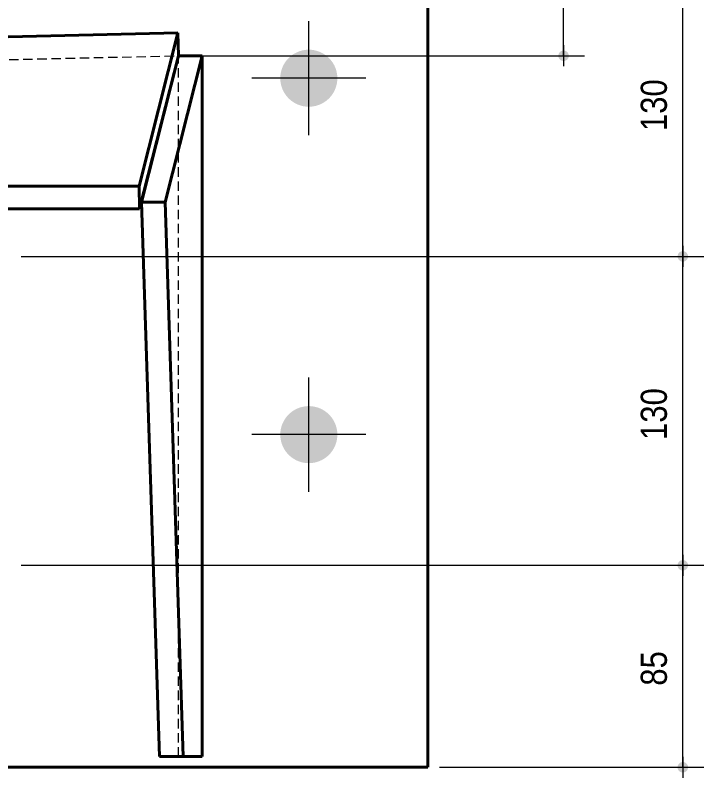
# Model space of a CAD drawing. Header units: millimetres. Extents: x 2 to 410, y 5 to 282.
# Drawn here: x 152.5 to 210.4, y 171.9 to 236.1 of the extents above; entities that cross this region are included whole.
import ezdxf

# ---------------------------------------------------------------- set-up
doc = ezdxf.new("R2010")
doc.units = ezdxf.units.MM
doc.linetypes.add('CACHE2', pattern=[1.190625, 0.79375, -0.396875])
for name, color, linetype, lineweight in [('Boulon', 7, 'Continuous', 0), ('Cache', 7, 'Continuous', 0), ('Cotation', 7, 'Continuous', 0), ('Piece', 2, 'Continuous', 0)]:
    doc.layers.add(name, color=color, linetype=linetype, lineweight=lineweight)
doc.styles.add('ARIAL', font='ARIAL.TTF')

# ---------------------------------------------------------------- blocks, each defined once
blk = doc.blocks.new('*A3')
at = {"layer": 'Boulon'}
for points in [[(174.794, 230.838), (174.796, 230.897), (174.8, 230.956), (174.805, 231.015), (174.811, 231.073), (174.819, 231.132), (174.829, 231.19), (174.839, 231.248), (174.852, 231.305), (174.865, 231.363), (174.88, 231.419), (174.897, 231.476), (174.914, 231.532), (174.934, 231.588), (174.954, 231.643), (174.976, 231.698), (174.999, 231.752), (175.024, 231.806), (175.05, 231.858), (175.077, 231.911), (175.105, 231.962), (175.135, 232.013), (175.166, 232.063), (175.198, 232.113), (175.231, 232.161), (175.266, 232.209), (175.301, 232.256), (175.338, 232.302), (175.376, 232.347), (175.415, 232.391), (175.455, 232.434), (175.496, 232.476), (175.538, 232.518), (175.582, 232.558), (175.626, 232.597), (175.671, 232.635), (175.717, 232.671), (175.764, 232.707), (175.811, 232.742), (175.86, 232.775), (175.909, 232.807), (175.959, 232.838), (176.01, 232.868), (176.062, 232.896), (176.114, 232.923), (176.167, 232.949), (176.221, 232.973), (176.275, 232.997), (176.329, 233.019), (176.385, 233.039), (176.44, 233.058), (176.497, 233.076), (176.553, 233.092), (176.61, 233.107), (176.667, 233.121), (176.725, 233.133), (176.783, 233.144), (176.841, 233.153), (176.899, 233.161), (176.958, 233.168), (177.017, 233.173), (177.075, 233.176), (177.134, 233.179), (177.193, 233.179), (177.252, 233.179), (177.311, 233.176), (177.37, 233.173), (177.428, 233.168), (177.487, 233.161), (177.545, 233.153), (177.604, 233.144), (177.661, 233.133), (177.719, 233.121), (177.776, 233.107), (177.833, 233.092), (177.89, 233.076), (177.946, 233.058), (178.002, 233.039), (178.057, 233.019), (178.112, 232.997), (178.166, 232.973), (178.219, 232.949), (178.272, 232.923), (178.325, 232.896), (178.376, 232.868), (178.427, 232.838), (178.477, 232.807), (178.527, 232.775), (178.575, 232.742), (178.623, 232.707), (178.67, 232.671), (178.716, 232.635), (178.761, 232.597), (178.805, 232.558), (178.848, 232.518), (178.89, 232.476), (178.931, 232.434), (178.972, 232.391), (179.011, 232.347), (179.048, 232.302), (179.085, 232.256), (179.121, 232.209), (179.155, 232.161), (179.189, 232.113), (179.221, 232.063), (179.252, 232.013), (179.281, 231.962), (179.31, 231.911), (179.337, 231.858), (179.363, 231.806), (179.387, 231.752), (179.411, 231.698), (179.432, 231.643), (179.453, 231.588), (179.472, 231.532), (179.49, 231.476), (179.506, 231.419), (179.521, 231.363), (179.535, 231.305), (179.547, 231.248), (179.558, 231.19), (179.567, 231.132), (179.575, 231.073), (179.582, 231.015), (179.587, 230.956), (179.59, 230.897), (179.593, 230.838), (179.593, 230.779), (179.593, 230.72), (179.59, 230.662), (179.587, 230.603), (179.582, 230.544), (179.575, 230.486), (179.567, 230.427), (179.558, 230.369), (179.547, 230.311), (179.535, 230.254), (179.521, 230.196), (179.506, 230.139), (179.49, 230.083), (179.472, 230.027), (179.453, 229.971), (179.432, 229.916), (179.411, 229.861), (179.387, 229.807), (179.363, 229.753), (179.337, 229.7), (179.31, 229.648), (179.281, 229.596), (179.252, 229.546), (179.221, 229.495), (179.189, 229.446), (179.155, 229.397), (179.121, 229.35), (179.085, 229.303), (179.048, 229.257), (179.011, 229.212), (178.972, 229.168), (178.931, 229.124), (178.89, 229.082), (178.848, 229.041), (178.805, 229.001), (178.761, 228.962), (178.716, 228.924), (178.67, 228.887), (178.623, 228.852), (178.575, 228.817), (178.527, 228.784), (178.477, 228.752), (178.427, 228.721), (178.376, 228.691), (178.325, 228.663), (178.272, 228.636), (178.219, 228.61), (178.166, 228.585), (178.112, 228.562), (178.057, 228.54), (178.002, 228.52), (177.946, 228.501), (177.89, 228.483), (177.833, 228.466), (177.776, 228.451), (177.719, 228.438), (177.661, 228.425), (177.604, 228.415), (177.545, 228.405), (177.487, 228.397), (177.428, 228.391), (177.37, 228.386), (177.311, 228.382), (177.252, 228.38), (177.193, 228.379), (177.134, 228.38), (177.075, 228.382), (177.017, 228.386), (176.958, 228.391), (176.899, 228.397), (176.841, 228.405), (176.783, 228.415), (176.725, 228.425), (176.667, 228.438), (176.61, 228.451), (176.553, 228.466), (176.497, 228.483), (176.44, 228.501), (176.385, 228.52), (176.329, 228.54), (176.275, 228.562), (176.221, 228.585), (176.167, 228.61), (176.114, 228.636), (176.062, 228.663), (176.01, 228.691), (175.959, 228.721), (175.909, 228.752), (175.86, 228.784), (175.811, 228.817), (175.764, 228.852), (175.717, 228.887), (175.671, 228.924), (175.626, 228.962), (175.582, 229.001), (175.538, 229.041), (175.496, 229.082), (175.455, 229.124), (175.415, 229.168), (175.376, 229.212), (175.338, 229.257), (175.301, 229.303), (175.266, 229.35), (175.231, 229.397), (175.198, 229.446), (175.166, 229.495), (175.135, 229.546), (175.105, 229.596), (175.077, 229.648), (175.05, 229.7), (175.024, 229.753), (174.999, 229.807), (174.976, 229.861), (174.954, 229.916), (174.934, 229.971), (174.914, 230.027), (174.897, 230.083), (174.88, 230.139), (174.865, 230.196), (174.852, 230.254), (174.839, 230.311), (174.829, 230.369), (174.819, 230.427), (174.811, 230.486), (174.805, 230.544), (174.8, 230.603), (174.796, 230.662), (174.794, 230.72), (174.793, 230.779)], [(174.794, 200.838), (174.796, 200.897), (174.8, 200.956), (174.805, 201.015), (174.811, 201.073), (174.819, 201.132), (174.829, 201.19), (174.839, 201.248), (174.852, 201.305), (174.865, 201.363), (174.88, 201.419), (174.897, 201.476), (174.914, 201.532), (174.934, 201.588), (174.954, 201.643), (174.976, 201.698), (174.999, 201.752), (175.024, 201.806), (175.05, 201.858), (175.077, 201.911), (175.105, 201.962), (175.135, 202.013), (175.166, 202.063), (175.198, 202.113), (175.231, 202.161), (175.266, 202.209), (175.301, 202.256), (175.338, 202.302), (175.376, 202.347), (175.415, 202.391), (175.455, 202.434), (175.496, 202.476), (175.538, 202.518), (175.582, 202.558), (175.626, 202.597), (175.671, 202.635), (175.717, 202.671), (175.764, 202.707), (175.811, 202.742), (175.86, 202.775), (175.909, 202.807), (175.959, 202.838), (176.01, 202.868), (176.062, 202.896), (176.114, 202.923), (176.167, 202.949), (176.221, 202.973), (176.275, 202.997), (176.329, 203.019), (176.385, 203.039), (176.44, 203.058), (176.497, 203.076), (176.553, 203.092), (176.61, 203.107), (176.667, 203.121), (176.725, 203.133), (176.783, 203.144), (176.841, 203.153), (176.899, 203.161), (176.958, 203.168), (177.017, 203.173), (177.075, 203.176), (177.134, 203.179), (177.193, 203.179), (177.252, 203.179), (177.311, 203.176), (177.37, 203.173), (177.428, 203.168), (177.487, 203.161), (177.545, 203.153), (177.604, 203.144), (177.661, 203.133), (177.719, 203.121), (177.776, 203.107), (177.833, 203.092), (177.89, 203.076), (177.946, 203.058), (178.002, 203.039), (178.057, 203.019), (178.112, 202.997), (178.166, 202.973), (178.219, 202.949), (178.272, 202.923), (178.325, 202.896), (178.376, 202.868), (178.427, 202.838), (178.477, 202.807), (178.527, 202.775), (178.575, 202.742), (178.623, 202.707), (178.67, 202.671), (178.716, 202.635), (178.761, 202.597), (178.805, 202.558), (178.848, 202.518), (178.89, 202.476), (178.931, 202.434), (178.972, 202.391), (179.011, 202.347), (179.048, 202.302), (179.085, 202.256), (179.121, 202.209), (179.155, 202.161), (179.189, 202.113), (179.221, 202.063), (179.252, 202.013), (179.281, 201.962), (179.31, 201.911), (179.337, 201.858), (179.363, 201.806), (179.387, 201.752), (179.411, 201.698), (179.432, 201.643), (179.453, 201.588), (179.472, 201.532), (179.49, 201.476), (179.506, 201.419), (179.521, 201.363), (179.535, 201.305), (179.547, 201.248), (179.558, 201.19), (179.567, 201.132), (179.575, 201.073), (179.582, 201.015), (179.587, 200.956), (179.59, 200.897), (179.593, 200.838), (179.593, 200.779), (179.593, 200.72), (179.59, 200.662), (179.587, 200.603), (179.582, 200.544), (179.575, 200.486), (179.567, 200.427), (179.558, 200.369), (179.547, 200.311), (179.535, 200.254), (179.521, 200.196), (179.506, 200.139), (179.49, 200.083), (179.472, 200.027), (179.453, 199.971), (179.432, 199.916), (179.411, 199.861), (179.387, 199.807), (179.363, 199.753), (179.337, 199.7), (179.31, 199.648), (179.281, 199.596), (179.252, 199.546), (179.221, 199.495), (179.189, 199.446), (179.155, 199.397), (179.121, 199.35), (179.085, 199.303), (179.048, 199.257), (179.011, 199.212), (178.972, 199.168), (178.931, 199.124), (178.89, 199.082), (178.848, 199.041), (178.805, 199.001), (178.761, 198.962), (178.716, 198.924), (178.67, 198.887), (178.623, 198.852), (178.575, 198.817), (178.527, 198.784), (178.477, 198.752), (178.427, 198.721), (178.376, 198.691), (178.325, 198.663), (178.272, 198.636), (178.219, 198.61), (178.166, 198.585), (178.112, 198.562), (178.057, 198.54), (178.002, 198.52), (177.946, 198.501), (177.89, 198.483), (177.833, 198.466), (177.776, 198.451), (177.719, 198.438), (177.661, 198.425), (177.604, 198.415), (177.545, 198.405), (177.487, 198.397), (177.428, 198.391), (177.37, 198.386), (177.311, 198.382), (177.252, 198.38), (177.193, 198.379), (177.134, 198.38), (177.075, 198.382), (177.017, 198.386), (176.958, 198.391), (176.899, 198.397), (176.841, 198.405), (176.783, 198.415), (176.725, 198.425), (176.667, 198.438), (176.61, 198.451), (176.553, 198.466), (176.497, 198.483), (176.44, 198.501), (176.385, 198.52), (176.329, 198.54), (176.275, 198.562), (176.221, 198.585), (176.167, 198.61), (176.114, 198.636), (176.062, 198.663), (176.01, 198.691), (175.959, 198.721), (175.909, 198.752), (175.86, 198.784), (175.811, 198.817), (175.764, 198.852), (175.717, 198.887), (175.671, 198.924), (175.626, 198.962), (175.582, 199.001), (175.538, 199.041), (175.496, 199.082), (175.455, 199.124), (175.415, 199.168), (175.376, 199.212), (175.338, 199.257), (175.301, 199.303), (175.266, 199.35), (175.231, 199.397), (175.198, 199.446), (175.166, 199.495), (175.135, 199.546), (175.105, 199.596), (175.077, 199.648), (175.05, 199.7), (175.024, 199.753), (174.999, 199.807), (174.976, 199.861), (174.954, 199.916), (174.934, 199.971), (174.914, 200.027), (174.897, 200.083), (174.88, 200.139), (174.865, 200.196), (174.852, 200.254), (174.839, 200.311), (174.829, 200.369), (174.819, 200.427), (174.811, 200.486), (174.805, 200.544), (174.8, 200.603), (174.796, 200.662), (174.794, 200.72), (174.793, 200.779)]]:
    blk.add_hatch(color=256, dxfattribs=at).paths.add_polyline_path(points, flags=17)
at = {"layer": 'Boulon', "linetype": 'Continuous', "lineweight": 0}
for p, q in [((177.193, 225.979), (177.193, 235.579)), ((181.993, 230.779), (172.393, 230.779)), ((177.193, 195.979), (177.193, 205.579)), ((181.993, 200.779), (172.393, 200.779))]:
    blk.add_line(p, q, dxfattribs=at)
blk = doc.blocks.new('*A6')
at = {"layer": 'Piece', "color": 2, "linetype": 'Continuous', "lineweight": 40}
for q in [(187.193244, 252.779372), (75.193244, 172.779372)]:
    blk.add_line((187.193244, 172.779372), q, dxfattribs=at)
blk = doc.blocks.new('*A7')
at = {"layer": 'Cache', "color": 7, "linetype": 'CACHE2', "lineweight": 20}
for p, q in [((132.932531, 233.829288), (126.628472, 233.685395)), ((95.979742, 232.985826), (96.023441, 231.070114)), ((96.023441, 231.070114), (166.226914, 232.672536)), ((93.158872, 219.771695), (96.023441, 231.070114))]:
    blk.add_line(p, q, dxfattribs=at)
at = {"layer": 'Piece', "color": 2, "linetype": 'Continuous', "lineweight": 40}
for p, q in [((166.183214, 234.588247), (132.932531, 233.829288)), ((162.912531, 221.688034), (166.183214, 234.588247)), ((166.183214, 234.588247), (166.226914, 232.672536)), ((126.628472, 233.685395), (95.979742, 232.985826)), ((95.979742, 232.985826), (93.115173, 221.687407)), ((166.226914, 232.672536), (162.95623, 219.772323)), ((93.115173, 221.687407), (162.912531, 221.688034)), ((93.115173, 221.687407), (93.158872, 219.771695)), ((162.912531, 221.688034), (162.95623, 219.772323)), ((162.95623, 219.772323), (93.158872, 219.771695))]:
    blk.add_line(p, q, dxfattribs=at)
blk = doc.blocks.new('*A9')
at = {"layer": 'Cache', "color": 7, "linetype": 'CACHE2', "lineweight": 20}
blk.add_line((166.22596, 173.675897), (166.22596, 232.668846), dxfattribs=at)
at = {"layer": 'Piece', "color": 2, "linetype": 'Continuous', "lineweight": 40}
for p, q in [((163.101893, 220.34645), (166.22596, 232.668846)), ((168.220171, 232.668846), (165.096104, 220.34645)), ((168.220171, 232.668846), (166.22596, 232.668846)), ((168.220171, 173.675897), (168.220171, 232.668846)), ((165.096104, 220.34645), (163.101893, 220.34645)), ((163.101893, 220.34645), (164.622161, 173.675895)), ((165.096104, 220.34645), (166.616372, 173.675895)), ((164.622161, 173.675895), (168.220171, 173.675897))]:
    blk.add_line(p, q, dxfattribs=at)
blk = doc.blocks.new('*A39')
at = {"layer": 'Cotation'}
for points in [[(208.639, 189.34), (208.618, 189.341), (208.597, 189.344), (208.575, 189.348), (208.554, 189.353), (208.533, 189.358), (208.513, 189.365), (208.493, 189.373), (208.473, 189.382), (208.454, 189.391), (208.435, 189.402), (208.417, 189.414), (208.399, 189.426), (208.382, 189.439), (208.366, 189.453), (208.35, 189.468), (208.335, 189.484), (208.321, 189.5), (208.308, 189.517), (208.295, 189.535), (208.284, 189.553), (208.273, 189.572), (208.263, 189.591), (208.255, 189.611), (208.247, 189.631), (208.24, 189.652), (208.234, 189.672), (208.23, 189.694), (208.226, 189.715), (208.223, 189.736), (208.222, 189.758), (208.221, 189.779), (208.222, 189.801), (208.223, 189.823), (208.226, 189.844), (208.23, 189.865), (208.234, 189.886), (208.24, 189.907), (208.247, 189.928), (208.255, 189.948), (208.263, 189.967), (208.273, 189.987), (208.284, 190.006), (208.295, 190.024), (208.308, 190.041), (208.321, 190.059), (208.335, 190.075), (208.35, 190.091), (208.366, 190.105), (208.382, 190.119), (208.399, 190.133), (208.417, 190.145), (208.435, 190.157), (208.454, 190.167), (208.473, 190.177), (208.493, 190.186), (208.513, 190.194), (208.533, 190.2), (208.554, 190.206), (208.575, 190.211), (208.597, 190.215), (208.618, 190.217), (208.639, 190.219), (208.661, 190.219), (208.683, 190.219), (208.704, 190.217), (208.726, 190.215), (208.747, 190.211), (208.768, 190.206), (208.789, 190.2), (208.809, 190.194), (208.829, 190.186), (208.849, 190.177), (208.869, 190.167), (208.887, 190.157), (208.906, 190.145), (208.923, 190.133), (208.94, 190.119), (208.957, 190.105), (208.972, 190.091), (208.987, 190.075), (209.001, 190.059), (209.014, 190.041), (209.027, 190.024), (209.038, 190.006), (209.049, 189.987), (209.059, 189.967), (209.068, 189.948), (209.075, 189.928), (209.082, 189.907), (209.088, 189.886), (209.093, 189.865), (209.096, 189.844), (209.099, 189.823), (209.101, 189.801), (209.101, 189.779), (209.101, 189.758), (209.099, 189.736), (209.096, 189.715), (209.093, 189.694), (209.088, 189.672), (209.082, 189.652), (209.075, 189.631), (209.068, 189.611), (209.059, 189.591), (209.049, 189.572), (209.038, 189.553), (209.027, 189.535), (209.014, 189.517), (209.001, 189.5), (208.987, 189.484), (208.972, 189.468), (208.957, 189.453), (208.94, 189.439), (208.923, 189.426), (208.906, 189.414), (208.887, 189.402), (208.869, 189.391), (208.849, 189.382), (208.829, 189.373), (208.809, 189.365), (208.789, 189.358), (208.768, 189.353), (208.747, 189.348), (208.726, 189.344), (208.704, 189.341), (208.683, 189.34), (208.661, 189.339)], [(208.639, 172.34), (208.618, 172.341), (208.597, 172.344), (208.575, 172.348), (208.554, 172.353), (208.533, 172.358), (208.513, 172.365), (208.493, 172.373), (208.473, 172.382), (208.454, 172.391), (208.435, 172.402), (208.417, 172.414), (208.399, 172.426), (208.382, 172.439), (208.366, 172.453), (208.35, 172.468), (208.335, 172.484), (208.321, 172.5), (208.308, 172.517), (208.295, 172.535), (208.284, 172.553), (208.273, 172.572), (208.263, 172.591), (208.255, 172.611), (208.247, 172.631), (208.24, 172.652), (208.234, 172.672), (208.23, 172.694), (208.226, 172.715), (208.223, 172.736), (208.222, 172.758), (208.221, 172.779), (208.222, 172.801), (208.223, 172.823), (208.226, 172.844), (208.23, 172.865), (208.234, 172.886), (208.24, 172.907), (208.247, 172.928), (208.255, 172.948), (208.263, 172.967), (208.273, 172.987), (208.284, 173.006), (208.295, 173.024), (208.308, 173.041), (208.321, 173.059), (208.335, 173.075), (208.35, 173.09), (208.366, 173.105), (208.382, 173.119), (208.399, 173.133), (208.417, 173.145), (208.435, 173.157), (208.454, 173.167), (208.473, 173.177), (208.493, 173.186), (208.513, 173.194), (208.533, 173.2), (208.554, 173.206), (208.575, 173.211), (208.597, 173.215), (208.618, 173.217), (208.639, 173.219), (208.661, 173.219), (208.683, 173.219), (208.704, 173.217), (208.726, 173.215), (208.747, 173.211), (208.768, 173.206), (208.789, 173.2), (208.809, 173.194), (208.829, 173.186), (208.849, 173.177), (208.869, 173.167), (208.887, 173.157), (208.906, 173.145), (208.923, 173.133), (208.94, 173.119), (208.957, 173.105), (208.972, 173.09), (208.987, 173.075), (209.001, 173.059), (209.014, 173.041), (209.027, 173.024), (209.038, 173.006), (209.049, 172.987), (209.059, 172.967), (209.068, 172.948), (209.075, 172.928), (209.082, 172.907), (209.088, 172.886), (209.093, 172.865), (209.096, 172.844), (209.099, 172.823), (209.101, 172.801), (209.101, 172.779), (209.101, 172.758), (209.099, 172.736), (209.096, 172.715), (209.093, 172.694), (209.088, 172.672), (209.082, 172.652), (209.075, 172.631), (209.068, 172.611), (209.059, 172.591), (209.049, 172.572), (209.038, 172.553), (209.027, 172.535), (209.014, 172.517), (209.001, 172.5), (208.987, 172.484), (208.972, 172.468), (208.957, 172.453), (208.94, 172.439), (208.923, 172.426), (208.906, 172.414), (208.887, 172.402), (208.869, 172.391), (208.849, 172.382), (208.829, 172.373), (208.809, 172.365), (208.789, 172.358), (208.768, 172.353), (208.747, 172.348), (208.726, 172.344), (208.704, 172.341), (208.683, 172.34), (208.661, 172.339)]]:
    blk.add_hatch(color=256, dxfattribs=at).paths.add_polyline_path(points, flags=17)
at = {"layer": 'Cotation', "linetype": 'Continuous', "lineweight": 0}
for p, q in [((208.661, 190.659), (208.661, 188.899)), ((208.661, 189.779), (208.661, 190.659)), ((152.993, 189.779), (210.421, 189.779)), ((207.781, 189.779), (209.541, 189.779)), ((208.661, 172.779), (208.661, 189.779)), ((208.661, 173.659), (208.661, 171.899)), ((188.193, 172.779), (210.421, 172.779)), ((207.781, 172.779), (209.541, 172.779)), ((208.661, 172.779), (208.661, 171.899))]:
    blk.add_line(p, q, dxfattribs=at)
at = {"layer": 'Cotation'}
for p in [(208.661, 189.779), (208.661, 172.779)]:
    blk.add_point(p, dxfattribs=at)
at = {"layer": 'Cotation', "style": 'ARIAL', "width": 0.85}
blk.add_text('85', height=2.2, rotation=90.00021, dxfattribs=at).set_placement((207.321, 179.648))
blk = doc.blocks.new('*A40')
at = {"layer": 'Cotation'}
for points in [[(208.639, 215.34), (208.618, 215.341), (208.597, 215.344), (208.575, 215.348), (208.554, 215.353), (208.533, 215.358), (208.513, 215.365), (208.493, 215.373), (208.473, 215.382), (208.454, 215.391), (208.435, 215.402), (208.417, 215.414), (208.399, 215.426), (208.382, 215.439), (208.366, 215.453), (208.35, 215.468), (208.335, 215.484), (208.321, 215.5), (208.308, 215.517), (208.295, 215.535), (208.284, 215.553), (208.273, 215.572), (208.263, 215.591), (208.255, 215.611), (208.247, 215.631), (208.24, 215.652), (208.234, 215.672), (208.23, 215.694), (208.226, 215.715), (208.223, 215.736), (208.222, 215.758), (208.221, 215.779), (208.222, 215.801), (208.223, 215.823), (208.226, 215.844), (208.23, 215.865), (208.234, 215.886), (208.24, 215.907), (208.247, 215.928), (208.255, 215.948), (208.263, 215.967), (208.273, 215.987), (208.284, 216.006), (208.295, 216.024), (208.308, 216.041), (208.321, 216.059), (208.335, 216.075), (208.35, 216.091), (208.366, 216.105), (208.382, 216.119), (208.399, 216.133), (208.417, 216.145), (208.435, 216.157), (208.454, 216.167), (208.473, 216.177), (208.493, 216.186), (208.513, 216.194), (208.533, 216.2), (208.554, 216.206), (208.575, 216.211), (208.597, 216.215), (208.618, 216.217), (208.639, 216.219), (208.661, 216.219), (208.683, 216.219), (208.704, 216.217), (208.726, 216.215), (208.747, 216.211), (208.768, 216.206), (208.789, 216.2), (208.809, 216.194), (208.829, 216.186), (208.849, 216.177), (208.869, 216.167), (208.887, 216.157), (208.906, 216.145), (208.923, 216.133), (208.94, 216.119), (208.957, 216.105), (208.972, 216.091), (208.987, 216.075), (209.001, 216.059), (209.014, 216.041), (209.027, 216.024), (209.038, 216.006), (209.049, 215.987), (209.059, 215.967), (209.068, 215.948), (209.075, 215.928), (209.082, 215.907), (209.088, 215.886), (209.093, 215.865), (209.096, 215.844), (209.099, 215.823), (209.101, 215.801), (209.101, 215.779), (209.101, 215.758), (209.099, 215.736), (209.096, 215.715), (209.093, 215.694), (209.088, 215.672), (209.082, 215.652), (209.075, 215.631), (209.068, 215.611), (209.059, 215.591), (209.049, 215.572), (209.038, 215.553), (209.027, 215.535), (209.014, 215.517), (209.001, 215.5), (208.987, 215.484), (208.972, 215.468), (208.957, 215.453), (208.94, 215.439), (208.923, 215.426), (208.906, 215.414), (208.887, 215.402), (208.869, 215.391), (208.849, 215.382), (208.829, 215.373), (208.809, 215.365), (208.789, 215.358), (208.768, 215.353), (208.747, 215.348), (208.726, 215.344), (208.704, 215.341), (208.683, 215.34), (208.661, 215.339)], [(208.639, 189.34), (208.618, 189.341), (208.597, 189.344), (208.575, 189.348), (208.554, 189.353), (208.533, 189.358), (208.513, 189.365), (208.493, 189.373), (208.473, 189.382), (208.454, 189.391), (208.435, 189.402), (208.417, 189.414), (208.399, 189.426), (208.382, 189.439), (208.366, 189.453), (208.35, 189.468), (208.335, 189.484), (208.321, 189.5), (208.308, 189.517), (208.295, 189.535), (208.284, 189.553), (208.273, 189.572), (208.263, 189.591), (208.255, 189.611), (208.247, 189.631), (208.24, 189.652), (208.234, 189.672), (208.23, 189.694), (208.226, 189.715), (208.223, 189.736), (208.222, 189.758), (208.221, 189.779), (208.222, 189.801), (208.223, 189.823), (208.226, 189.844), (208.23, 189.865), (208.234, 189.886), (208.24, 189.907), (208.247, 189.928), (208.255, 189.948), (208.263, 189.967), (208.273, 189.987), (208.284, 190.006), (208.295, 190.024), (208.308, 190.041), (208.321, 190.059), (208.335, 190.075), (208.35, 190.091), (208.366, 190.105), (208.382, 190.119), (208.399, 190.133), (208.417, 190.145), (208.435, 190.157), (208.454, 190.167), (208.473, 190.177), (208.493, 190.186), (208.513, 190.194), (208.533, 190.2), (208.554, 190.206), (208.575, 190.211), (208.597, 190.215), (208.618, 190.217), (208.639, 190.219), (208.661, 190.219), (208.683, 190.219), (208.704, 190.217), (208.726, 190.215), (208.747, 190.211), (208.768, 190.206), (208.789, 190.2), (208.809, 190.194), (208.829, 190.186), (208.849, 190.177), (208.869, 190.167), (208.887, 190.157), (208.906, 190.145), (208.923, 190.133), (208.94, 190.119), (208.957, 190.105), (208.972, 190.091), (208.987, 190.075), (209.001, 190.059), (209.014, 190.041), (209.027, 190.024), (209.038, 190.006), (209.049, 189.987), (209.059, 189.967), (209.068, 189.948), (209.075, 189.928), (209.082, 189.907), (209.088, 189.886), (209.093, 189.865), (209.096, 189.844), (209.099, 189.823), (209.101, 189.801), (209.101, 189.779), (209.101, 189.758), (209.099, 189.736), (209.096, 189.715), (209.093, 189.694), (209.088, 189.672), (209.082, 189.652), (209.075, 189.631), (209.068, 189.611), (209.059, 189.591), (209.049, 189.572), (209.038, 189.553), (209.027, 189.535), (209.014, 189.517), (209.001, 189.5), (208.987, 189.484), (208.972, 189.468), (208.957, 189.453), (208.94, 189.439), (208.923, 189.426), (208.906, 189.414), (208.887, 189.402), (208.869, 189.391), (208.849, 189.382), (208.829, 189.373), (208.809, 189.365), (208.789, 189.358), (208.768, 189.353), (208.747, 189.348), (208.726, 189.344), (208.704, 189.341), (208.683, 189.34), (208.661, 189.339)]]:
    blk.add_hatch(color=256, dxfattribs=at).paths.add_polyline_path(points, flags=17)
at = {"layer": 'Cotation', "linetype": 'Continuous', "lineweight": 0}
for p, q in [((208.661, 216.659), (208.661, 214.899)), ((208.661, 215.779), (208.661, 216.659)), ((152.993, 215.779), (210.421, 215.779)), ((207.781, 215.779), (209.541, 215.779)), ((208.661, 189.779), (208.661, 215.779)), ((208.661, 190.659), (208.661, 188.899)), ((152.993, 189.779), (210.421, 189.779)), ((207.781, 189.779), (209.541, 189.779)), ((208.661, 189.779), (208.661, 188.899))]:
    blk.add_line(p, q, dxfattribs=at)
at = {"layer": 'Cotation'}
for p in [(208.661, 215.779), (208.661, 189.779)]:
    blk.add_point(p, dxfattribs=at)
at = {"layer": 'Cotation', "style": 'ARIAL', "width": 0.85}
blk.add_text('130', height=2.2, rotation=90.00021, dxfattribs=at).set_placement((207.321, 200.332))
blk = doc.blocks.new('*A41')
at = {"layer": 'Cotation'}
for points in [[(208.639, 241.34), (208.618, 241.341), (208.597, 241.344), (208.575, 241.348), (208.554, 241.353), (208.533, 241.358), (208.513, 241.365), (208.493, 241.373), (208.473, 241.382), (208.454, 241.391), (208.435, 241.402), (208.417, 241.414), (208.399, 241.426), (208.382, 241.439), (208.366, 241.453), (208.35, 241.468), (208.335, 241.484), (208.321, 241.5), (208.308, 241.517), (208.295, 241.535), (208.284, 241.553), (208.273, 241.572), (208.263, 241.591), (208.255, 241.611), (208.247, 241.631), (208.24, 241.652), (208.234, 241.672), (208.23, 241.694), (208.226, 241.715), (208.223, 241.736), (208.222, 241.758), (208.221, 241.779), (208.222, 241.801), (208.223, 241.823), (208.226, 241.844), (208.23, 241.865), (208.234, 241.886), (208.24, 241.907), (208.247, 241.928), (208.255, 241.948), (208.263, 241.967), (208.273, 241.987), (208.284, 242.006), (208.295, 242.024), (208.308, 242.041), (208.321, 242.059), (208.335, 242.075), (208.35, 242.091), (208.366, 242.105), (208.382, 242.119), (208.399, 242.133), (208.417, 242.145), (208.435, 242.157), (208.454, 242.167), (208.473, 242.177), (208.493, 242.186), (208.513, 242.194), (208.533, 242.2), (208.554, 242.206), (208.575, 242.211), (208.597, 242.215), (208.618, 242.217), (208.639, 242.219), (208.661, 242.219), (208.683, 242.219), (208.704, 242.217), (208.726, 242.215), (208.747, 242.211), (208.768, 242.206), (208.789, 242.2), (208.809, 242.194), (208.829, 242.186), (208.849, 242.177), (208.869, 242.167), (208.887, 242.157), (208.906, 242.145), (208.923, 242.133), (208.94, 242.119), (208.957, 242.105), (208.972, 242.091), (208.987, 242.075), (209.001, 242.059), (209.014, 242.041), (209.027, 242.024), (209.038, 242.006), (209.049, 241.987), (209.059, 241.967), (209.068, 241.948), (209.075, 241.928), (209.082, 241.907), (209.088, 241.886), (209.093, 241.865), (209.096, 241.844), (209.099, 241.823), (209.101, 241.801), (209.101, 241.779), (209.101, 241.758), (209.099, 241.736), (209.096, 241.715), (209.093, 241.694), (209.088, 241.672), (209.082, 241.652), (209.075, 241.631), (209.068, 241.611), (209.059, 241.591), (209.049, 241.572), (209.038, 241.553), (209.027, 241.535), (209.014, 241.517), (209.001, 241.5), (208.987, 241.484), (208.972, 241.468), (208.957, 241.453), (208.94, 241.439), (208.923, 241.426), (208.906, 241.414), (208.887, 241.402), (208.869, 241.391), (208.849, 241.382), (208.829, 241.373), (208.809, 241.365), (208.789, 241.358), (208.768, 241.353), (208.747, 241.348), (208.726, 241.344), (208.704, 241.341), (208.683, 241.34), (208.661, 241.339)], [(208.639, 215.34), (208.618, 215.341), (208.597, 215.344), (208.575, 215.348), (208.554, 215.353), (208.533, 215.358), (208.513, 215.365), (208.493, 215.373), (208.473, 215.382), (208.454, 215.391), (208.435, 215.402), (208.417, 215.414), (208.399, 215.426), (208.382, 215.439), (208.366, 215.453), (208.35, 215.468), (208.335, 215.484), (208.321, 215.5), (208.308, 215.517), (208.295, 215.535), (208.284, 215.553), (208.273, 215.572), (208.263, 215.591), (208.255, 215.611), (208.247, 215.631), (208.24, 215.652), (208.234, 215.672), (208.23, 215.694), (208.226, 215.715), (208.223, 215.736), (208.222, 215.758), (208.221, 215.779), (208.222, 215.801), (208.223, 215.823), (208.226, 215.844), (208.23, 215.865), (208.234, 215.886), (208.24, 215.907), (208.247, 215.928), (208.255, 215.948), (208.263, 215.967), (208.273, 215.987), (208.284, 216.006), (208.295, 216.024), (208.308, 216.041), (208.321, 216.059), (208.335, 216.075), (208.35, 216.091), (208.366, 216.105), (208.382, 216.119), (208.399, 216.133), (208.417, 216.145), (208.435, 216.157), (208.454, 216.167), (208.473, 216.177), (208.493, 216.186), (208.513, 216.194), (208.533, 216.2), (208.554, 216.206), (208.575, 216.211), (208.597, 216.215), (208.618, 216.217), (208.639, 216.219), (208.661, 216.219), (208.683, 216.219), (208.704, 216.217), (208.726, 216.215), (208.747, 216.211), (208.768, 216.206), (208.789, 216.2), (208.809, 216.194), (208.829, 216.186), (208.849, 216.177), (208.869, 216.167), (208.887, 216.157), (208.906, 216.145), (208.923, 216.133), (208.94, 216.119), (208.957, 216.105), (208.972, 216.091), (208.987, 216.075), (209.001, 216.059), (209.014, 216.041), (209.027, 216.024), (209.038, 216.006), (209.049, 215.987), (209.059, 215.967), (209.068, 215.948), (209.075, 215.928), (209.082, 215.907), (209.088, 215.886), (209.093, 215.865), (209.096, 215.844), (209.099, 215.823), (209.101, 215.801), (209.101, 215.779), (209.101, 215.758), (209.099, 215.736), (209.096, 215.715), (209.093, 215.694), (209.088, 215.672), (209.082, 215.652), (209.075, 215.631), (209.068, 215.611), (209.059, 215.591), (209.049, 215.572), (209.038, 215.553), (209.027, 215.535), (209.014, 215.517), (209.001, 215.5), (208.987, 215.484), (208.972, 215.468), (208.957, 215.453), (208.94, 215.439), (208.923, 215.426), (208.906, 215.414), (208.887, 215.402), (208.869, 215.391), (208.849, 215.382), (208.829, 215.373), (208.809, 215.365), (208.789, 215.358), (208.768, 215.353), (208.747, 215.348), (208.726, 215.344), (208.704, 215.341), (208.683, 215.34), (208.661, 215.339)]]:
    blk.add_hatch(color=256, dxfattribs=at).paths.add_polyline_path(points, flags=17)
at = {"layer": 'Cotation', "linetype": 'Continuous', "lineweight": 0}
for p, q in [((208.661, 242.659), (208.661, 240.899)), ((208.661, 241.779), (208.661, 242.659)), ((152.993, 241.779), (194.648, 241.779)), ((197.728, 241.779), (210.421, 241.779)), ((207.781, 241.779), (209.541, 241.779)), ((208.661, 215.779), (208.661, 241.779)), ((208.661, 216.659), (208.661, 214.899)), ((152.993, 215.779), (210.421, 215.779)), ((207.781, 215.779), (209.541, 215.779)), ((208.661, 215.779), (208.661, 214.899))]:
    blk.add_line(p, q, dxfattribs=at)
at = {"layer": 'Cotation'}
for p in [(208.661, 241.779), (208.661, 215.779)]:
    blk.add_point(p, dxfattribs=at)
at = {"layer": 'Cotation', "style": 'ARIAL', "width": 0.85}
blk.add_text('130', height=2.2, rotation=90.00021, dxfattribs=at).set_placement((207.321, 226.332))
blk = doc.blocks.new('*A43')
at = {"layer": 'Cotation'}
for points in [[(198.607, 252.34), (198.585, 252.341), (198.564, 252.344), (198.543, 252.348), (198.522, 252.353), (198.501, 252.358), (198.48, 252.365), (198.46, 252.373), (198.44, 252.382), (198.421, 252.391), (198.402, 252.402), (198.384, 252.414), (198.366, 252.426), (198.349, 252.439), (198.333, 252.453), (198.317, 252.468), (198.302, 252.484), (198.288, 252.5), (198.275, 252.517), (198.263, 252.535), (198.251, 252.553), (198.24, 252.572), (198.231, 252.591), (198.222, 252.611), (198.214, 252.631), (198.207, 252.652), (198.202, 252.672), (198.197, 252.694), (198.193, 252.715), (198.191, 252.736), (198.189, 252.758), (198.188, 252.779), (198.189, 252.801), (198.191, 252.823), (198.193, 252.844), (198.197, 252.865), (198.202, 252.886), (198.207, 252.907), (198.214, 252.928), (198.222, 252.948), (198.231, 252.967), (198.24, 252.987), (198.251, 253.006), (198.263, 253.024), (198.275, 253.041), (198.288, 253.059), (198.302, 253.075), (198.317, 253.09), (198.333, 253.105), (198.349, 253.119), (198.366, 253.133), (198.384, 253.145), (198.402, 253.157), (198.421, 253.167), (198.44, 253.177), (198.46, 253.186), (198.48, 253.194), (198.501, 253.2), (198.522, 253.206), (198.543, 253.211), (198.564, 253.215), (198.585, 253.217), (198.607, 253.219), (198.628, 253.219), (198.65, 253.219), (198.672, 253.217), (198.693, 253.215), (198.714, 253.211), (198.735, 253.206), (198.756, 253.2), (198.777, 253.194), (198.797, 253.186), (198.817, 253.177), (198.836, 253.167), (198.855, 253.157), (198.873, 253.145), (198.891, 253.133), (198.908, 253.119), (198.924, 253.105), (198.94, 253.09), (198.954, 253.075), (198.969, 253.059), (198.982, 253.041), (198.994, 253.024), (199.006, 253.006), (199.016, 252.987), (199.026, 252.967), (199.035, 252.948), (199.043, 252.928), (199.049, 252.907), (199.055, 252.886), (199.06, 252.865), (199.064, 252.844), (199.066, 252.823), (199.068, 252.801), (199.068, 252.779), (199.068, 252.758), (199.066, 252.736), (199.064, 252.715), (199.06, 252.694), (199.055, 252.672), (199.049, 252.652), (199.043, 252.631), (199.035, 252.611), (199.026, 252.591), (199.016, 252.572), (199.006, 252.553), (198.994, 252.535), (198.982, 252.517), (198.969, 252.5), (198.954, 252.484), (198.94, 252.468), (198.924, 252.453), (198.908, 252.439), (198.891, 252.426), (198.873, 252.414), (198.855, 252.402), (198.836, 252.391), (198.817, 252.382), (198.797, 252.373), (198.777, 252.365), (198.756, 252.358), (198.735, 252.353), (198.714, 252.348), (198.693, 252.344), (198.672, 252.341), (198.65, 252.34), (198.628, 252.339)], [(198.607, 232.229), (198.585, 232.231), (198.564, 232.234), (198.543, 232.237), (198.522, 232.242), (198.501, 232.248), (198.48, 232.255), (198.46, 232.262), (198.44, 232.271), (198.421, 232.281), (198.402, 232.291), (198.384, 232.303), (198.366, 232.315), (198.349, 232.329), (198.333, 232.343), (198.317, 232.358), (198.302, 232.373), (198.288, 232.39), (198.275, 232.407), (198.263, 232.424), (198.251, 232.443), (198.24, 232.461), (198.231, 232.481), (198.222, 232.5), (198.214, 232.521), (198.207, 232.541), (198.202, 232.562), (198.197, 232.583), (198.193, 232.604), (198.191, 232.626), (198.189, 232.647), (198.188, 232.669), (198.189, 232.69), (198.191, 232.712), (198.193, 232.733), (198.197, 232.755), (198.202, 232.776), (198.207, 232.797), (198.214, 232.817), (198.222, 232.837), (198.231, 232.857), (198.24, 232.876), (198.251, 232.895), (198.263, 232.913), (198.275, 232.931), (198.288, 232.948), (198.302, 232.964), (198.317, 232.98), (198.333, 232.995), (198.349, 233.009), (198.366, 233.022), (198.384, 233.035), (198.402, 233.046), (198.421, 233.057), (198.44, 233.067), (198.46, 233.075), (198.48, 233.083), (198.501, 233.09), (198.522, 233.096), (198.543, 233.1), (198.564, 233.104), (198.585, 233.107), (198.607, 233.108), (198.628, 233.109), (198.65, 233.108), (198.672, 233.107), (198.693, 233.104), (198.714, 233.1), (198.735, 233.096), (198.756, 233.09), (198.777, 233.083), (198.797, 233.075), (198.817, 233.067), (198.836, 233.057), (198.855, 233.046), (198.873, 233.035), (198.891, 233.022), (198.908, 233.009), (198.924, 232.995), (198.94, 232.98), (198.954, 232.964), (198.969, 232.948), (198.982, 232.931), (198.994, 232.913), (199.006, 232.895), (199.016, 232.876), (199.026, 232.857), (199.035, 232.837), (199.043, 232.817), (199.049, 232.797), (199.055, 232.776), (199.06, 232.755), (199.064, 232.733), (199.066, 232.712), (199.068, 232.69), (199.068, 232.669), (199.068, 232.647), (199.066, 232.626), (199.064, 232.604), (199.06, 232.583), (199.055, 232.562), (199.049, 232.541), (199.043, 232.521), (199.035, 232.5), (199.026, 232.481), (199.016, 232.461), (199.006, 232.443), (198.994, 232.424), (198.982, 232.407), (198.969, 232.39), (198.954, 232.373), (198.94, 232.358), (198.924, 232.343), (198.908, 232.329), (198.891, 232.315), (198.873, 232.303), (198.855, 232.291), (198.836, 232.281), (198.817, 232.271), (198.797, 232.262), (198.777, 232.255), (198.756, 232.248), (198.735, 232.242), (198.714, 232.237), (198.693, 232.234), (198.672, 232.231), (198.65, 232.229), (198.628, 232.229)]]:
    blk.add_hatch(color=256, dxfattribs=at).paths.add_polyline_path(points, flags=17)
at = {"layer": 'Cotation', "linetype": 'Continuous', "lineweight": 0}
for p, q in [((198.628, 253.659), (198.628, 251.899)), ((198.628, 252.779), (198.628, 253.659)), ((188.193, 252.779), (200.388, 252.779)), ((197.748, 252.779), (199.508, 252.779)), ((198.628, 232.669), (198.628, 252.779)), ((198.628, 233.549), (198.628, 231.789)), ((167.226, 232.669), (200.388, 232.669)), ((197.748, 232.669), (199.508, 232.669)), ((198.628, 232.669), (198.628, 231.789))]:
    blk.add_line(p, q, dxfattribs=at)
at = {"layer": 'Cotation'}
for p in [(198.628, 252.779), (198.628, 232.669)]:
    blk.add_point(p, dxfattribs=at)
at = {"layer": 'Cotation', "style": 'ARIAL', "width": 0.85}
blk.add_text('101', height=2.2, rotation=90.00021, dxfattribs=at).set_placement((197.288, 240.277))

msp = doc.modelspace()

# ---------------------------------------------------------------- block references
at = {"lineweight": 0}
for name in ['*A43', '*A6', '*A41', '*A3', '*A7', '*A9', '*A40', '*A39']:
    msp.add_blockref(name, (0, 0), dxfattribs=at)

doc.saveas('drawing.dxf')
